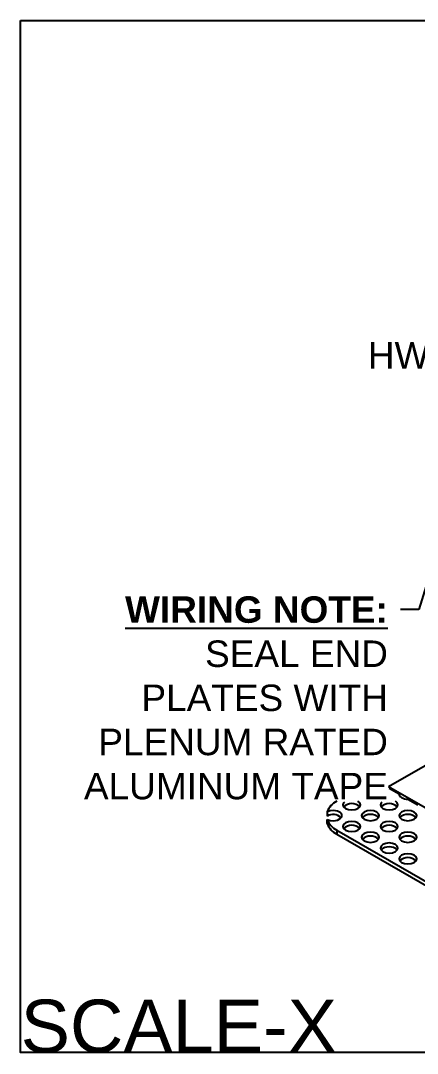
# Model space of a CAD drawing. Extents: x 0 to 13.2, y -7.3 to 0.
# Drawn here: x 0 to 2.81, y -7.32 to 0 of the extents above; entities that cross this region are included whole.
import ezdxf
from ezdxf import colors
from ezdxf.entities.mleader import LeaderData, LeaderLine
from ezdxf.math import Vec2, Vec3

# ---------------------------------------------------------------- set-up
doc = ezdxf.new("R2010")
doc.units = 0
doc.header["$LTSCALE"] = 0.5
doc.header["$MEASUREMENT"] = 0
for name, color, linetype in [('Brackets', 181, 'CONTINUOUS'), ('FAB DWG', 221, 'CONTINUOUS'), ('Housing', 150, 'CONTINUOUS')]:
    doc.layers.add(name, color=color, linetype=linetype)
doc.layers.add('Text-Unprinted', color=131, linetype='CONTINUOUS', plot=False)
doc.styles.add('LSAD_Standard', font='arial.ttf')

msp = doc.modelspace()

# ---------------------------------------------------------------- linework, layer by layer
at = {"layer": 'Brackets', "transparency": 16777216}
for p, q in [((2.6119, -5.4381), (2.6814, -5.4782)), ((2.7445, -5.5146), (2.8139, -5.5547)), ((2.1711, -5.6051), (2.1711, -5.6344)), ((2.1711, -5.6874), (2.1711, -5.6581)), ((2.24, -5.7336), (4.821, -7.2236)), ((2.24, -5.7336), (2.24, -5.763)), ((2.24, -5.763), (4.821, -7.2529))]:
    msp.add_line(p, q, dxfattribs=at)
at = {"layer": 'Brackets', "transparency": 16777216, "flags": 128}
for points in [[(2.6814, -5.4782), (2.6825, -5.4853), (2.686, -5.4922), (2.6918, -5.4985), (2.6997, -5.504), (2.7093, -5.5086), (2.7202, -5.5119), (2.7321, -5.514), (2.7445, -5.5146)], [(2.295, -5.5355), (2.2884, -5.5413), (2.2836, -5.5551), (2.2884, -5.5689), (2.3019, -5.5806), (2.3222, -5.5884), (2.3461, -5.5911), (2.37, -5.5884), (2.3903, -5.5806), (2.4039, -5.5689), (2.4086, -5.5551), (2.4039, -5.5413), (2.3903, -5.5295)], [(2.5602, -5.5355), (2.5535, -5.5413), (2.5488, -5.5551), (2.5535, -5.5689), (2.5671, -5.5806), (2.5874, -5.5884), (2.6113, -5.5911), (2.6352, -5.5884), (2.6555, -5.5806), (2.669, -5.5689), (2.6738, -5.5551), (2.669, -5.5413), (2.6555, -5.5295)], [(2.1711, -5.6581), (2.1935, -5.6658), (2.2195, -5.6675), (2.2444, -5.663), (2.264, -5.6529), (2.2747, -5.6391), (2.2747, -5.6241), (2.264, -5.6103), (2.2444, -5.6002), (2.2195, -5.5957), (2.1935, -5.5974), (2.1711, -5.6051)], [(2.5229, -5.6061), (2.5026, -5.5983), (2.4787, -5.5955), (2.4548, -5.5983), (2.4345, -5.6061), (2.421, -5.6178), (2.4162, -5.6316), (2.421, -5.6454), (2.4345, -5.6571), (2.4548, -5.6649), (2.4787, -5.6677), (2.5026, -5.6649), (2.5229, -5.6571), (2.5364, -5.6454), (2.5412, -5.6316), (2.5364, -5.6178), (2.5229, -5.6061)], [(2.7881, -5.6061), (2.7678, -5.5983), (2.7439, -5.5955), (2.7199, -5.5983), (2.6997, -5.6061), (2.6861, -5.6178), (2.6814, -5.6316), (2.6861, -5.6454), (2.6997, -5.6571), (2.7199, -5.6649), (2.7439, -5.6677), (2.7678, -5.6649), (2.7881, -5.6571), (2.8016, -5.6454), (2.8064, -5.6316), (2.8016, -5.6178), (2.7881, -5.6061)], [(2.3903, -5.6826), (2.37, -5.6748), (2.3461, -5.6721), (2.3222, -5.6748), (2.3019, -5.6826), (2.2884, -5.6943), (2.2836, -5.7081), (2.2884, -5.7219), (2.3019, -5.7336), (2.3222, -5.7415), (2.3461, -5.7442), (2.37, -5.7415), (2.3903, -5.7336), (2.4039, -5.7219), (2.4086, -5.7081), (2.4039, -5.6943), (2.3903, -5.6826)], [(2.6555, -5.6826), (2.6352, -5.6748), (2.6113, -5.6721), (2.5874, -5.6748), (2.5671, -5.6826), (2.5535, -5.6943), (2.5488, -5.7081), (2.5535, -5.7219), (2.5671, -5.7336), (2.5874, -5.7415), (2.6113, -5.7442), (2.6352, -5.7415), (2.6555, -5.7336), (2.669, -5.7219), (2.6738, -5.7081), (2.669, -5.6943), (2.6555, -5.6826)], [(2.5229, -5.7592), (2.5026, -5.7513), (2.4787, -5.7486), (2.4548, -5.7513), (2.4345, -5.7592), (2.421, -5.7709), (2.4162, -5.7847), (2.421, -5.7985), (2.4345, -5.8102), (2.4548, -5.818), (2.4787, -5.8208), (2.5026, -5.818), (2.5229, -5.8102), (2.5364, -5.7985), (2.5412, -5.7847), (2.5364, -5.7709), (2.5229, -5.7592)], [(2.7881, -5.7592), (2.7678, -5.7513), (2.7439, -5.7486), (2.7199, -5.7513), (2.6997, -5.7592), (2.6861, -5.7709), (2.6814, -5.7847), (2.6861, -5.7985), (2.6997, -5.8102), (2.7199, -5.818), (2.7439, -5.8208), (2.7678, -5.818), (2.7881, -5.8102), (2.8016, -5.7985), (2.8064, -5.7847), (2.8016, -5.7709), (2.7881, -5.7592)], [(2.6555, -5.8357), (2.6352, -5.8279), (2.6113, -5.8251), (2.5874, -5.8279), (2.5671, -5.8357), (2.5535, -5.8474), (2.5488, -5.8612), (2.5535, -5.875), (2.5671, -5.8867), (2.5874, -5.8945), (2.6113, -5.8973), (2.6352, -5.8945), (2.6555, -5.8867), (2.669, -5.875), (2.6738, -5.8612), (2.669, -5.8474), (2.6555, -5.8357)], [(2.7881, -5.9122), (2.7678, -5.9044), (2.7439, -5.9017), (2.7199, -5.9044), (2.6997, -5.9122), (2.6861, -5.9239), (2.6814, -5.9378), (2.6861, -5.9516), (2.6997, -5.9633), (2.7199, -5.9711), (2.7439, -5.9738), (2.7678, -5.9711), (2.7881, -5.9633), (2.8016, -5.9516), (2.8064, -5.9378), (2.8016, -5.9239), (2.7881, -5.9122)]]:
    msp.add_lwpolyline(points, dxfattribs=at)
at = {"layer": 'Brackets', "transparency": 16777216}
for centre, radius, start, end in [((2.305, -5.6581), 0.1441, 116.8091, 158.41609), ((2.3461, -5.6281), 0.0817, 45.6215, 134.3785), ((2.6113, -5.6281), 0.0817, 45.6215, 134.3785), ((2.2127, -5.7093), 0.0857, 47.42021, 119.0446), ((2.4787, -5.7046), 0.0817, 45.6215, 134.3785), ((2.7439, -5.7046), 0.0817, 45.6215, 134.3785), ((2.305, -5.6051), 0.1441, 201.58391, 243.1909), ((2.305, -5.6344), 0.1441, 201.58391, 243.1909), ((2.3461, -5.7812), 0.0817, 45.6215, 134.3785), ((2.6113, -5.7812), 0.0817, 45.6215, 134.3785), ((2.4787, -5.8577), 0.0817, 45.6215, 134.3785), ((2.7439, -5.8577), 0.0817, 45.6215, 134.3785), ((2.6113, -5.9342), 0.0817, 45.6215, 134.3785), ((2.7439, -6.0108), 0.0817, 45.6215, 134.3785)]:
    msp.add_arc(centre, radius, start, end, dxfattribs=at)
at = {"layer": 'Housing', "transparency": 16777216}
for p in [(2.9648, -5.2214), (2.9318, -5.615)]:
    msp.add_line(p, (2.6074, -5.4277), dxfattribs=at)
at = {"layer": 'Text-Unprinted', "ltscale": 0.5, "transparency": 16777216}
msp.add_lwpolyline([(0, 0), (13.1671, 0), (13.1671, -7.3102), (0, -7.3102)], close=True, dxfattribs=at)

# ---------------------------------------------------------------- texts
at = {"layer": 'Text-Unprinted', "ltscale": 0.5, "transparency": 16777216, "style": 'LSAD_Standard'}
msp.add_attdef('SCALE-X', (0, -7.3102), 'XEffectiveScaleFactor', height=0.375, dxfattribs=at)

# ---------------------------------------------------------------- leaders
at = {"layer": 'FAB DWG', "ltscale": 0.5, "transparency": 16777216}
ml = msp.add_multileader_mtext('Standard', dxfattribs=at)
ml.set_content('\\A1;BK01125\\PHW08380 (X2)', color=256, style='LSAD_Standard')
ml.set_leader_properties()
ml.build(insert=Vec2(0, 0))
ml.multileader.update_dxf_attribs({"text_left_attachment_type": 2, "dogleg_length": 0.36, "arrow_head_size": 0.1875})
ctx = ml.context
ctx.base_point, ctx.char_height, ctx.arrow_head_size, ctx.landing_gap_size, ctx.plane_origin = Vec3(2.4008, -2.2441), 0.1875, 0.1875, 0.09, Vec3(3.704, 11.9218)
ctx.left_attachment, ctx.text_align_type = 2, 2
notes = []
notes.append((ctx, [(1, (1, 1, 0), (4.4579, -2.0859), (-1, 0), 0.1752, [(1, [(4.8781, -2.5524)], 0, [])])]))
ctx.mtext.insert, ctx.mtext.width, ctx.mtext.defined_height, ctx.mtext.alignment, ctx.mtext.flow_direction = Vec3(4.1927, -1.9646), 2.351815, 0.6491, 3, 5
ml = msp.add_multileader_mtext('Standard', dxfattribs=at)
ml.set_content('\\A1;{\\fArial|b1|i0|c0|p34;\\LWIRING NOTE:\\P}SEAL END PLATES WITH PLENUM RATED ALUMINUM TAPE', color=256, style='LSAD_Standard')
ml.set_leader_properties()
ml.build(insert=Vec2(0, 0))
ml.multileader.update_dxf_attribs({"text_left_attachment_type": 2, "dogleg_length": 0.36, "arrow_head_size": 0.1875})
ctx = ml.context
ctx.base_point, ctx.char_height, ctx.arrow_head_size, ctx.landing_gap_size, ctx.plane_origin = Vec3(0.1648, -4.8002), 0.1875, 0.1875, 0.09, Vec3(5.7281, 13.2581)
ctx.left_attachment, ctx.text_align_type = 2, 2
notes.append((ctx, [(1, (1, 1, 0), (2.8219, -4.172), (-1, 0), 0.1297, [(2, [(4.8984, -5.5543), (3.9792, -3.4897), (3.0599, -3.3949)], 0, [])])]))
ctx.mtext.insert, ctx.mtext.width, ctx.mtext.defined_height, ctx.mtext.alignment, ctx.mtext.flow_direction = Vec3(2.6023, -4.0782), 2.351815, 1.4573, 3, 5
for ctx, leaders in notes:
    for number, flags, end, landing, length, lines in leaders:
        leader = LeaderData()
        leader.index, (leader.has_last_leader_line, leader.has_dogleg_vector, leader.attachment_direction) = number, flags
        leader.last_leader_point, leader.dogleg_vector, leader.dogleg_length = Vec3(end), Vec3(landing), length
        for number, points, colour, breaks in lines:
            line = LeaderLine()
            line.index, line.vertices, line.color, line.breaks = number, Vec3.list(points), colors.encode_raw_color(colour), breaks
            leader.lines.append(line)
        ctx.leaders.append(leader)

doc.saveas('drawing.dxf')
